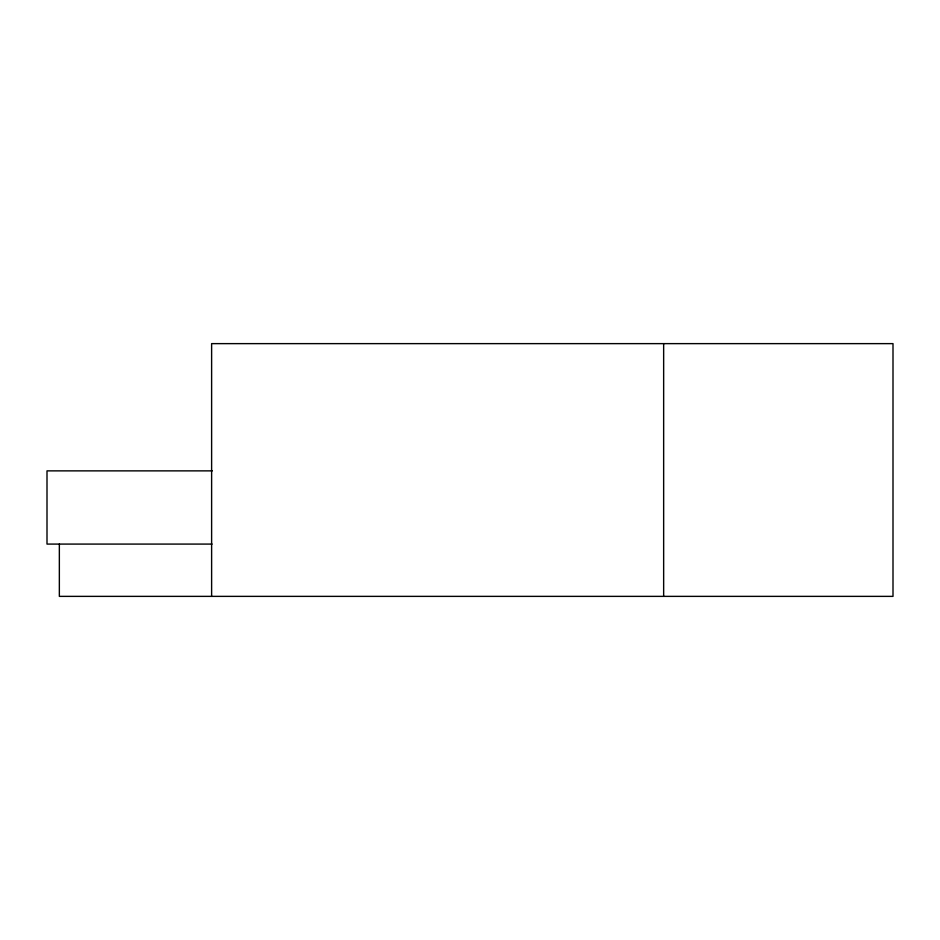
<?xml version="1.0" encoding="UTF-8"?>
<svg xmlns="http://www.w3.org/2000/svg" width="940" height="940" viewBox="0 0 940 940"><rect width="100%" height="100%" fill="white"/><g stroke="black" fill="none" stroke-linecap="round" stroke-linejoin="round"><path stroke-width="1.41" d="M212.299 470.87L47 470.87L47 544.084L212.064 544.084M663.652 343.629L663.652 596.371M211.618 596.371L211.618 343.629L893 343.629L893 596.371L59.349 596.371L59.349 544.084"/></g></svg>
